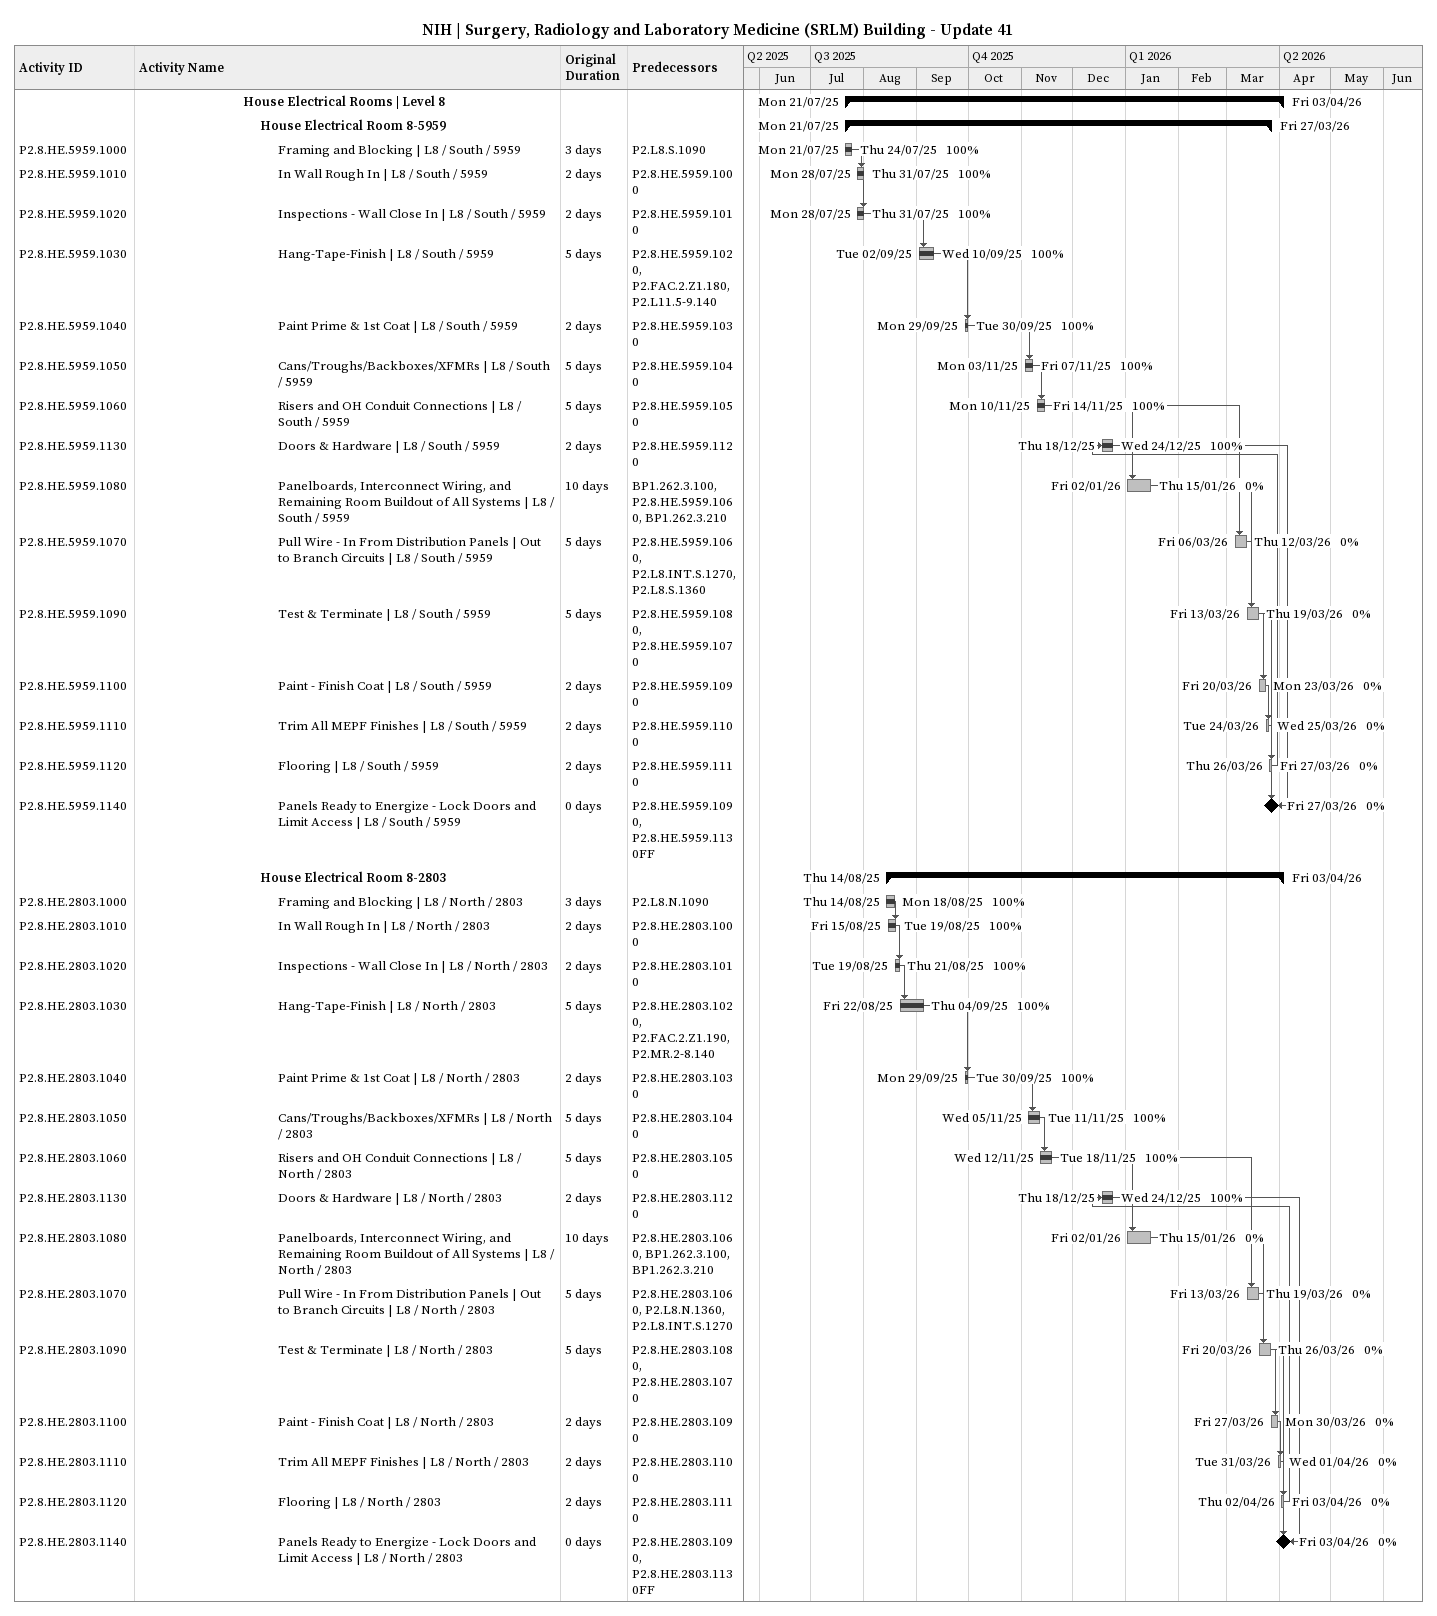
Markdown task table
NIH | Surgery, Radiology and Laboratory Medicine (SRLM) Building - Update 41

| ID | Level | Task | Original duration | Start | Finish | Predecessors | % complete |
|---|---|---|---|---|---|---|---|
|  | 7 | **House Electrical Rooms \| Level 8** |  | 2025-07-21 | 2026-04-03 |  |  |
|  | 8 | **House Electrical Room 8-5959** |  | 2025-07-21 | 2026-03-27 |  |  |
| P2.8.HE.5959.1000 | 9 | Framing and Blocking \| L8 / South / 5959 | 3d | 2025-07-21 | 2025-07-24 | P2.L8.S.1090 | 100 |
| P2.8.HE.5959.1010 | 9 | In Wall Rough In \| L8 / South / 5959 | 2d | 2025-07-28 | 2025-07-31 | P2.8.HE.5959.1000 | 100 |
| P2.8.HE.5959.1020 | 9 | Inspections - Wall Close In \| L8 / South / 5959 | 2d | 2025-07-28 | 2025-07-31 | P2.8.HE.5959.1010 | 100 |
| P2.8.HE.5959.1030 | 9 | Hang-Tape-Finish \| L8 / South / 5959 | 5d | 2025-09-02 | 2025-09-10 | P2.8.HE.5959.1020, P2.FAC.2.Z1.180, P2.L11.5-9.140 | 100 |
| P2.8.HE.5959.1040 | 9 | Paint Prime & 1st Coat \| L8 / South / 5959 | 2d | 2025-09-29 | 2025-09-30 | P2.8.HE.5959.1030 | 100 |
| P2.8.HE.5959.1050 | 9 | Cans/Troughs/Backboxes/XFMRs \| L8 / South / 5959 | 5d | 2025-11-03 | 2025-11-07 | P2.8.HE.5959.1040 | 100 |
| P2.8.HE.5959.1060 | 9 | Risers and OH Conduit Connections \| L8 / South / 5959 | 5d | 2025-11-10 | 2025-11-14 | P2.8.HE.5959.1050 | 100 |
| P2.8.HE.5959.1130 | 9 | Doors & Hardware \| L8 / South / 5959 | 2d | 2025-12-18 | 2025-12-24 | P2.8.HE.5959.1120 | 100 |
| P2.8.HE.5959.1080 | 9 | Panelboards, Interconnect Wiring, and Remaining Room Buildout of All Systems \| L8 / South / 5959 | 10d | 2026-01-02 | 2026-01-15 | BP1.262.3.100, P2.8.HE.5959.1060, BP1.262.3.210 | 0 |
| P2.8.HE.5959.1070 | 9 | Pull Wire - In From Distribution Panels \| Out to Branch Circuits \| L8 / South / 5959 | 5d | 2026-03-06 | 2026-03-12 | P2.8.HE.5959.1060, P2.L8.INT.S.1270, P2.L8.S.1360 | 0 |
| P2.8.HE.5959.1090 | 9 | Test & Terminate \| L8 / South / 5959 | 5d | 2026-03-13 | 2026-03-19 | P2.8.HE.5959.1080, P2.8.HE.5959.1070 | 0 |
| P2.8.HE.5959.1100 | 9 | Paint - Finish Coat \| L8 / South / 5959 | 2d | 2026-03-20 | 2026-03-23 | P2.8.HE.5959.1090 | 0 |
| P2.8.HE.5959.1110 | 9 | Trim All MEPF Finishes \| L8 / South / 5959 | 2d | 2026-03-24 | 2026-03-25 | P2.8.HE.5959.1100 | 0 |
| P2.8.HE.5959.1120 | 9 | Flooring \| L8 / South / 5959 | 2d | 2026-03-26 | 2026-03-27 | P2.8.HE.5959.1110 | 0 |
| P2.8.HE.5959.1140 | 9 | Panels Ready to Energize - Lock Doors and Limit Access \| L8 / South / 5959 | 0d | 2026-03-27 | 2026-03-27 | P2.8.HE.5959.1090, P2.8.HE.5959.1130FF | 0 |
|  | 8 | **House Electrical Room 8-2803** |  | 2025-08-14 | 2026-04-03 |  |  |
| P2.8.HE.2803.1000 | 9 | Framing and Blocking \| L8 / North / 2803 | 3d | 2025-08-14 | 2025-08-18 | P2.L8.N.1090 | 100 |
| P2.8.HE.2803.1010 | 9 | In Wall Rough In \| L8 / North / 2803 | 2d | 2025-08-15 | 2025-08-19 | P2.8.HE.2803.1000 | 100 |
| P2.8.HE.2803.1020 | 9 | Inspections - Wall Close In \| L8 / North / 2803 | 2d | 2025-08-19 | 2025-08-21 | P2.8.HE.2803.1010 | 100 |
| P2.8.HE.2803.1030 | 9 | Hang-Tape-Finish \| L8 / North / 2803 | 5d | 2025-08-22 | 2025-09-04 | P2.8.HE.2803.1020, P2.FAC.2.Z1.190, P2.MR.2-8.140 | 100 |
| P2.8.HE.2803.1040 | 9 | Paint Prime & 1st Coat \| L8 / North / 2803 | 2d | 2025-09-29 | 2025-09-30 | P2.8.HE.2803.1030 | 100 |
| P2.8.HE.2803.1050 | 9 | Cans/Troughs/Backboxes/XFMRs \| L8 / North / 2803 | 5d | 2025-11-05 | 2025-11-11 | P2.8.HE.2803.1040 | 100 |
| P2.8.HE.2803.1060 | 9 | Risers and OH Conduit Connections \| L8 / North / 2803 | 5d | 2025-11-12 | 2025-11-18 | P2.8.HE.2803.1050 | 100 |
| P2.8.HE.2803.1130 | 9 | Doors & Hardware \| L8 / North / 2803 | 2d | 2025-12-18 | 2025-12-24 | P2.8.HE.2803.1120 | 100 |
| P2.8.HE.2803.1080 | 9 | Panelboards, Interconnect Wiring, and Remaining Room Buildout of All Systems \| L8 / North / 2803 | 10d | 2026-01-02 | 2026-01-15 | P2.8.HE.2803.1060, BP1.262.3.100, BP1.262.3.210 | 0 |
| P2.8.HE.2803.1070 | 9 | Pull Wire - In From Distribution Panels \| Out to Branch Circuits \| L8 / North / 2803 | 5d | 2026-03-13 | 2026-03-19 | P2.8.HE.2803.1060, P2.L8.N.1360, P2.L8.INT.S.1270 | 0 |
| P2.8.HE.2803.1090 | 9 | Test & Terminate \| L8 / North / 2803 | 5d | 2026-03-20 | 2026-03-26 | P2.8.HE.2803.1080, P2.8.HE.2803.1070 | 0 |
| P2.8.HE.2803.1100 | 9 | Paint - Finish Coat \| L8 / North / 2803 | 2d | 2026-03-27 | 2026-03-30 | P2.8.HE.2803.1090 | 0 |
| P2.8.HE.2803.1110 | 9 | Trim All MEPF Finishes \| L8 / North / 2803 | 2d | 2026-03-31 | 2026-04-01 | P2.8.HE.2803.1100 | 0 |
| P2.8.HE.2803.1120 | 9 | Flooring \| L8 / North / 2803 | 2d | 2026-04-02 | 2026-04-03 | P2.8.HE.2803.1110 | 0 |
| P2.8.HE.2803.1140 | 9 | Panels Ready to Energize - Lock Doors and Limit Access \| L8 / North / 2803 | 0d | 2026-04-03 | 2026-04-03 | P2.8.HE.2803.1090, P2.8.HE.2803.1130FF | 0 |
